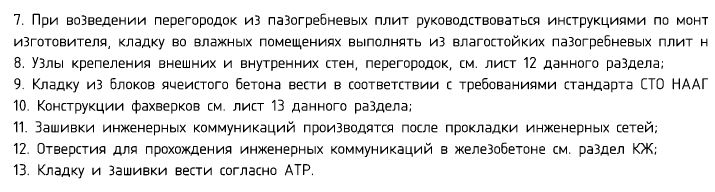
# Model space of a CAD drawing. Header units: millimetres. Extents: x -84737 to 172119, y -43083 to 59399.
# Drawn here: x 150209 to 162929, y -31167 to -28128 of the extents above; entities that cross this region are included whole.
import ezdxf

# ---------------------------------------------------------------- set-up
doc = ezdxf.new("R2010")
doc.units = ezdxf.units.MM
doc.layers.add('PDF _Текст', color=7, linetype='Continuous')
doc.styles.add('PDF ISOCPEUR', font='isocpeur.ttf')

msp = doc.modelspace()

# ---------------------------------------------------------------- texts
at = {"layer": 'PDF _Текст', "attachment_point": 4, "style": 'PDF ISOCPEUR'}
for s, insert, char_height in [('7. При возведении перегородок из пазогребневых плит руководствоваться инструкциями по монтажу завода', (150202, -28260), 204.63), ('изготовителя, кладку во влажных помещениях выполнять из влагостойких пазогребневых плит на ц/п р-ре М100;', (150202, -28658), 204.634), ('8. Узлы крепеления внешних и внутренних стен, перегородок, см. лист 12 данного раздела;', (150202, -29055), 204.63), ('9. Кладку из блоков ячеистого бетона вести в соответствии с требованиями стандарта СТО НААГ 3.1-2013;', (150202, -29449), 204.634), ('10. Конструкции фахверков см. лист 13 данного раздела;', (150202, -29847), 204.63), ('11. Зашивки инженерных коммуникаций производятся после прокладки инженерных сетей;', (150202, -30245), 204.63), ('12. Отверстия для прохождения инженерных коммуникаций в железобетоне см. раздел КЖ;', (150202, -30643), 204.63), ('13. Кладку и зашивки вести согласно АТР.', (150202, -31037), 204.63)]:
    msp.add_mtext(s, dxfattribs=dict(at, insert=insert, char_height=char_height))

doc.saveas('drawing.dxf')
